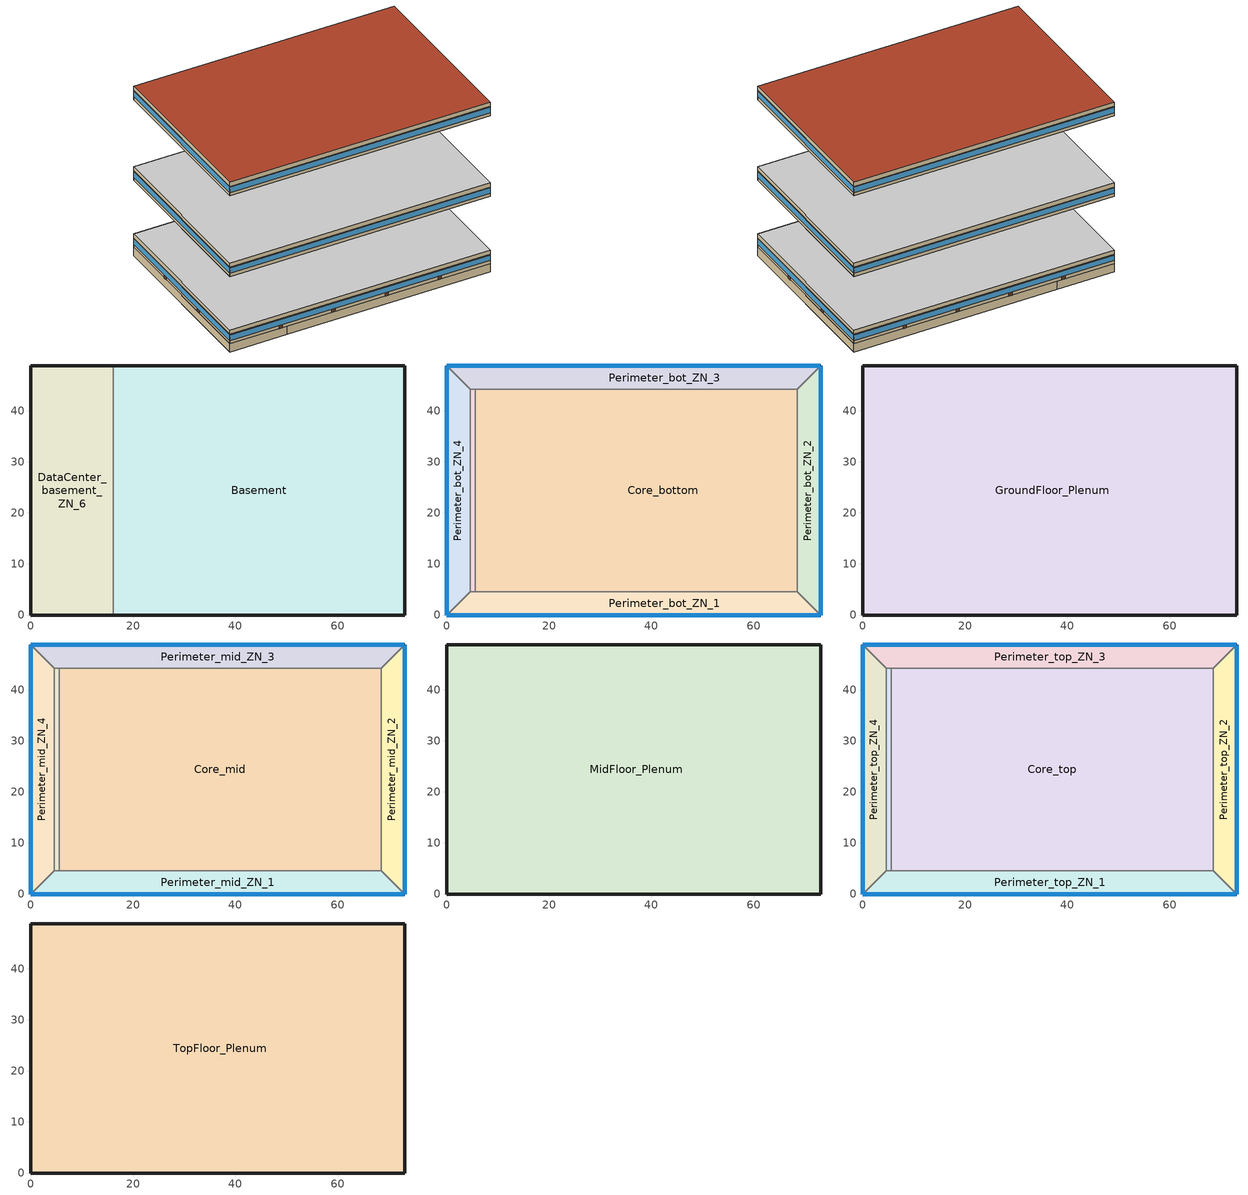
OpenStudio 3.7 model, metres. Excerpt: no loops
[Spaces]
Basement
 floor ground (Basement Floor construction): 73.11,48.74 73.11,0 16.08,0 16.08,48.74 z-2.44
 wall ground (Basement Wall C-Factor 6.47 Height 2.44): 16.08,0 73.11,0 73.11,48.74 16.08,48.74 z-2.44:0
 wall to DataCenter_basement_ZN_6: 16.08,48.74 16.08,0 z-2.44:0
DataCenter_basement_ZN_6
 floor ground (Basement Floor construction): 16.08,48.74 16.08,0 0,0 0,48.74 z-2.44
 wall ground (Basement Wall C-Factor 6.47 Height 2.44): 16.08,48.74 0,48.74 0,0 16.08,0 z-2.44:0
Core_bottom
 floor to DataCenter_basement_ZN_6: 16.08,44.16 16.08,4.57 5.49,4.57 5.49,44.16 z0
 floor to Basement: 68.53,44.16 68.53,4.57 16.08,4.57 16.08,44.16 z0
 wall to Perimeter_bot_ZN_1: 5.49,4.57 68.53,4.57 z0:2.74
 wall to DataCenter_bot_ZN_6: 5.49,44.16 5.49,4.57 z0:2.74
 wall to Perimeter_bot_ZN_2: 68.53,4.57 68.53,44.16 z0:2.74
 wall to Perimeter_bot_ZN_3: 68.53,44.16 5.49,44.16 z0:2.74
Perimeter_bot_ZN_3
 floor to Basement: 73.11,48.74 68.53,44.16 16.08,44.16 16.08,48.74 z0
 floor to DataCenter_basement_ZN_6: 16.08,48.74 16.08,44.16 4.57,44.16 0,48.74 z0
 wall outside: 73.11,48.74 0,48.74 z0:2.74
 wall to Perimeter_bot_ZN_4: 0,48.74 4.57,44.16 z0:2.74
 wall to Perimeter_bot_ZN_2: 68.53,44.16 73.11,48.74 z0:2.74
 wall to DataCenter_bot_ZN_6: 4.57,44.16 5.49,44.16 z0:2.74
 window: 73.11,48.74 0,48.74 z0.91:2.5
 door: 59.29,48.74 58.38,48.74 / 44.44,48.74 43.52,48.74 / 29.61,48.74 28.7,48.74 / 14.74,48.74 13.82,48.74 z0:2.13
Perimeter_bot_ZN_1
 floor to DataCenter_basement_ZN_6: 16.08,4.57 16.08,0 0,0 4.57,4.57 z0
 floor to Basement: 68.53,4.57 73.11,0 16.08,0 16.08,4.57 z0
 wall outside: 0,0 73.11,0 z0:2.74
 wall to Perimeter_bot_ZN_4: 4.57,4.57 0,0 z0:2.74
 wall to DataCenter_bot_ZN_6: 5.49,4.57 4.57,4.57 z0:2.74
 wall to Perimeter_bot_ZN_2: 73.11,0 68.53,4.57 z0:2.74
 window: 0,0 73.11,0 z0.91:2.5
 door: 13.81,0 14.73,0 / 28.64,0 29.56,0 / 43.53,0 44.44,0 / 58.43,0 59.34,0 z0:2.13
Perimeter_bot_ZN_2
 floor to Basement: 73.11,48.74 73.11,0 68.53,4.57 68.53,44.16 z0
 wall outside: 73.11,0 73.11,48.74 z0:2.74
 window: 73.11,0 73.11,48.74 z0.91:2.5
 door: 73.11,15.6 73.11,16.51 / 73.11,32.21 73.11,33.12 z0:2.13
Perimeter_bot_ZN_4
 floor to DataCenter_basement_ZN_6: 0,48.74 4.57,44.16 4.57,4.57 0,0 z0
 wall outside: 0,48.74 0,0 z0:2.74
 wall to DataCenter_bot_ZN_6: 4.57,4.57 4.57,44.16 z0:2.74
 window: 0,48.74 0,0 z0.91:2.5
 door: 0,33.19 0,32.27 / 0,16.55 0,15.64 z0:2.13
DataCenter_bot_ZN_6
 floor to DataCenter_basement_ZN_6: 5.49,44.16 5.49,4.57 4.57,4.57 4.57,44.16 z0
GroundFloor_Plenum
 floor to Perimeter_bot_ZN_4: 0,48.74 4.57,44.16 4.57,4.57 0,0 z2.74
 floor to Perimeter_bot_ZN_2: 73.11,48.74 73.11,0 68.53,4.57 68.53,44.16 z2.74
 floor to Perimeter_bot_ZN_1: 68.53,4.57 73.11,0 0,0 4.57,4.57 z2.74
 floor to Perimeter_bot_ZN_3: 73.11,48.74 68.53,44.16 4.57,44.16 0,48.74 z2.74
 floor to Core_bottom: 68.53,44.16 68.53,4.57 5.49,4.57 5.49,44.16 z2.74
 floor to DataCenter_bot_ZN_6: 5.49,44.16 5.49,4.57 4.57,4.57 4.57,44.16 z2.74
 wall outside: 73.11,0 73.11,48.74 0,48.74 0,0 73.11,0 z2.74:3.96
 ceiling adiabatic (Floor Adiabatic construction): 73.11,0 73.11,48.74 0,48.74 0,0 z3.96
Perimeter_mid_ZN_2
 floor adiabatic (Floor Adiabatic construction): 73.11,48.74 73.11,0 68.53,4.57 68.53,44.16 z19.82
 wall outside: 73.11,0 73.11,48.74 z19.82:22.56
 wall to Perimeter_mid_ZN_3: 73.11,48.74 68.53,44.16 z19.82:22.56
 wall to Perimeter_mid_ZN_1: 68.53,4.57 73.11,0 z19.82:22.56
 wall to Core_mid: 68.53,44.16 68.53,4.57 z19.82:22.56
 window: 73.11,0 73.11,48.74 z20.73:22.32
Perimeter_mid_ZN_1
 floor adiabatic (Floor Adiabatic construction): 68.53,4.57 73.11,0 0,0 4.57,4.57 z19.82
 wall outside: 0,0 73.11,0 z19.82:22.56
 wall to Perimeter_mid_ZN_4: 4.57,4.57 0,0 z19.82:22.56
 wall to DataCenter_mid_ZN_6: 5.49,4.57 4.57,4.57 z19.82:22.56
 wall to Core_mid: 68.53,4.57 5.49,4.57 z19.82:22.56
 window: 0,0 73.11,0 z20.73:22.32
DataCenter_mid_ZN_6
 floor adiabatic (Floor Adiabatic construction): 5.49,44.16 5.49,4.57 4.57,4.57 4.57,44.16 z19.82
 wall to Perimeter_mid_ZN_4: 4.57,44.16 4.57,4.57 z19.82:22.56
 wall to Core_mid: 5.49,4.57 5.49,44.16 z19.82:22.56
 wall to Perimeter_mid_ZN_3: 5.49,44.16 4.57,44.16 z19.82:22.56
Core_mid
 floor adiabatic (Floor Adiabatic construction): 68.53,44.16 68.53,4.57 5.49,4.57 5.49,44.16 z19.82
 wall to Perimeter_mid_ZN_3: 68.53,44.16 5.49,44.16 z19.82:22.56
Perimeter_mid_ZN_3
 floor adiabatic (Floor Adiabatic construction): 73.11,48.74 68.53,44.16 4.57,44.16 0,48.74 z19.82
 wall outside: 73.11,48.74 0,48.74 z19.82:22.56
 wall to Perimeter_mid_ZN_4: 0,48.74 4.57,44.16 z19.82:22.56
 window: 73.11,48.74 0,48.74 z20.73:22.32
Perimeter_mid_ZN_4
 floor adiabatic (Floor Adiabatic construction): 0,48.74 4.57,44.16 4.57,4.57 0,0 z19.82
 wall outside: 0,48.74 0,0 z19.82:22.56
 window: 0,48.74 0,0 z20.73:22.32
MidFloor_Plenum
 floor to Perimeter_mid_ZN_1: 68.53,4.57 73.11,0 0,0 4.57,4.57 z22.56
 floor to DataCenter_mid_ZN_6: 5.49,44.16 5.49,4.57 4.57,4.57 4.57,44.16 z22.56
 floor to Perimeter_mid_ZN_2: 73.11,48.74 73.11,0 68.53,4.57 68.53,44.16 z22.56
 floor to Perimeter_mid_ZN_4: 0,48.74 4.57,44.16 4.57,4.57 0,0 z22.56
 floor to Core_mid: 68.53,44.16 68.53,4.57 5.49,4.57 5.49,44.16 z22.56
 floor to Perimeter_mid_ZN_3: 73.11,48.74 68.53,44.16 4.57,44.16 0,48.74 z22.56
 wall outside: 73.11,48.74 0,48.74 0,0 73.11,0 73.11,48.74 z22.56:23.78
 ceiling adiabatic (Floor Adiabatic construction): 73.11,0 73.11,48.74 0,48.74 0,0 z23.78
DataCenter_top_ZN_6
 floor adiabatic (Floor Adiabatic construction): 5.49,44.16 5.49,4.57 4.57,4.57 4.57,44.16 z43.6
 wall to Perimeter_top_ZN_4: 4.57,44.16 4.57,4.57 z43.6:46.34
 wall to Core_top: 5.49,4.57 5.49,44.16 z43.6:46.34
 wall to Perimeter_top_ZN_3: 5.49,44.16 4.57,44.16 z43.6:46.34
 wall to Perimeter_top_ZN_1: 4.57,4.57 5.49,4.57 z43.6:46.34
Perimeter_top_ZN_3
 floor adiabatic (Floor Adiabatic construction): 73.11,48.74 68.53,44.16 4.57,44.16 0,48.74 z43.6
 wall outside: 73.11,48.74 0,48.74 z43.6:46.34
 wall to Core_top: 5.49,44.16 68.53,44.16 z43.6:46.34
 wall to Perimeter_top_ZN_2: 68.53,44.16 73.11,48.74 z43.6:46.34
 wall to Perimeter_top_ZN_4: 0,48.74 4.57,44.16 z43.6:46.34
 window: 73.11,48.74 0,48.74 z44.51:46.1
Core_top
 floor adiabatic (Floor Adiabatic construction): 68.53,44.16 68.53,4.57 5.49,4.57 5.49,44.16 z43.6
 wall to Perimeter_top_ZN_1: 5.49,4.57 68.53,4.57 z43.6:46.34
 wall to Perimeter_top_ZN_2: 68.53,4.57 68.53,44.16 z43.6:46.34
Perimeter_top_ZN_2
 floor adiabatic (Floor Adiabatic construction): 73.11,48.74 73.11,0 68.53,4.57 68.53,44.16 z43.6
 wall outside: 73.11,0 73.11,48.74 z43.6:46.34
 wall to Perimeter_top_ZN_1: 68.53,4.57 73.11,0 z43.6:46.34
 window: 73.11,0 73.11,48.74 z44.51:46.1
Perimeter_top_ZN_1
 floor adiabatic (Floor Adiabatic construction): 68.53,4.57 73.11,0 0,0 4.57,4.57 z43.6
 wall outside: 0,0 73.11,0 z43.6:46.34
 wall to Perimeter_top_ZN_4: 4.57,4.57 0,0 z43.6:46.34
 window: 0,0 73.11,0 z44.51:46.1
Perimeter_top_ZN_4
 floor adiabatic (Floor Adiabatic construction): 0,48.74 4.57,44.16 4.57,4.57 0,0 z43.6
 wall outside: 0,48.74 0,0 z43.6:46.34
 window: 0,48.74 0,0 z44.51:46.1
TopFloor_Plenum
 floor to Perimeter_top_ZN_3: 73.11,48.74 68.53,44.16 4.57,44.16 0,48.74 z46.34
 floor to Perimeter_top_ZN_2: 73.11,48.74 73.11,0 68.53,4.57 68.53,44.16 z46.34
 floor to Perimeter_top_ZN_1: 68.53,4.57 73.11,0 0,0 4.57,4.57 z46.34
 floor to Perimeter_top_ZN_4: 0,48.74 4.57,44.16 4.57,4.57 0,0 z46.34
 floor to DataCenter_top_ZN_6: 5.49,44.16 5.49,4.57 4.57,4.57 4.57,44.16 z46.34
 floor to Core_top: 68.53,44.16 68.53,4.57 5.49,4.57 5.49,44.16 z46.34
 wall outside: 0,0 73.11,0 73.11,48.74 0,48.74 0,0 z46.34:47.56
 roof outside: 73.11,0 73.11,48.74 0,48.74 0,0 z47.56
[Building]
-LargeOffice-ASHRAE 169-2006-4A created: 2024-03-01 10:05:53 -0500: North Axis {deg}=0; Default Construction Set=90.1-2007 - LrgOffice - ASHRAE 169-2006-4A; Standards Number of Stories=13; Standards Number of Above Ground Stories=12; Standards Building Type=LargeOffice
[ClimateZones]
Climate Zone Institution Name 1=ASHRAE; Climate Zone Document Name 1=ANSI/ASHRAE Standard 169; Climate Zone Document Year 1=2006; Climate Zone Value 1=4A; Climate Zone Institution Name 2=CEC; Climate Zone Document Name 2=California Climate Zone Descriptions; Climate Zone Document Year 2=1995
[Site]
Knoxville Mcghee Tyson Ap: Latitude {deg}=35.82; Longitude {deg}=-83.98; Time Zone {hr}=-5; Elevation {m}=293; Terrain=City
[Site:WaterMainsTemperature]
Calculation Method=Correlation; Annual Average Outdoor Air Temperature {C}=13.15; Maximum Difference In Monthly Average Outdoor Air Temperatures {deltaC}=25.8
[SizingPeriod:DesignDay] Barometric Pressure {Pa}=100786; Sky Clearness=0; Rain Indicator=No; Snow Indicator=No; Day of Month=21; Daylight Saving Time Indicator=No; Humidity Condition Type=Wetbulb; Dry-Bulb Temperature Range Modifier Type=DefaultMultipliers
Name | Maximum Dry-Bulb Temperature {C} | Daily Dry-Bulb Temperature Range {deltaC} | Wind Speed {m/s} | Wind Direction {deg} | Month | Day Type | Wetbulb or DewPoint at Maximum Dry-Bulb {C} | Solar Model Indicator | ASHRAE Clear Sky Optical Depth for Beam Irradiance | ASHRAE Clear Sky Optical Depth for Diffuse Irradiance
Baltimore Blt Washngtn IntL Ann Clg .4% Condns DB=>MWB | 34.4 | 10.4 | 4.6 | 280 | 7 | SummerDesignDay | 23.9 | ASHRAETau | 0.552 | 1.769
Baltimore Blt Washngtn IntL Ann Htg 99.6% Condns DB | -10.6 | 0 | 3.9 | 290 | 1 | WinterDesignDay | -10.6 | ASHRAEClearSky
[Site:GroundTemperature:FCfactorMethod]
January Ground Temperature {C}=12.7; February Ground Temperature {C}=8.9; March Ground Temperature {C}=2.1; April Ground Temperature {C}=-0.5; May Ground Temperature {C}=2.2; June Ground Temperature {C}=8; July Ground Temperature {C}=13.2; August Ground Temperature {C}=18.3; September Ground Temperature {C}=22.9; October Ground Temperature {C}=25.3; November Ground Temperature {C}=24.3; December Ground Temperature {C}=20.4
[Material:NoMass] Thermal Absorptance=0.9; Solar Absorptance=0.7
Name | Roughness | Thermal Resistance {m2-K/W} | Visible Absorptance
CP02 CARPET PAD; CP02 CARPET PAD 1 | VeryRough | 0.21648 | 0.8
Nonres_Floor_Insulation | MediumSmooth | 2.88292 | 0.7
Typical Insulation R-8.93 | Smooth | 1.57183 | 0.7
Typical Carpet Pad | Smooth | 0.21648 | 0.8
Typical Insulation R-7.23 | Smooth | 1.27273 | 0.7
Typical Insulation R-19.72 | Smooth | 3.4722 | 0.7
Typical Insulation R-0.58 | Smooth | 0.101875 | 0.7
Typical Insulation R-0.01 | Smooth | 0.001 | 0.7
[Material]
Name | Roughness | Thickness {m} | Conductivity {W/m-K} | Density {kg/m3} | Specific Heat {J/kg-K} | Thermal Absorptance | Solar Absorptance | Visible Absorptance
100mm Normalweight concrete floor | MediumSmooth | 0.1016 | 2.31 | 2322 | 832
G01 13mm gypsum board | Smooth | 0.0127 | 0.16 | 800 | 1090 | 0.9 | 0.7 | 0.5
M10 200mm concrete block basement wall | MediumRough | 0.2032 | 1.326 | 1842 | 912
4 in. Normalweight Concrete Floor | MediumRough | 0.1016 | 2.31 | 2322 | 832 | 0.9 | 0.7 | 0.7
1IN Stucco | Smooth | 0.0253 | 0.6918 | 1858 | 837 | 0.9 | 0.7 | 0.92
8IN CONCRETE HW RefBldg | Rough | 0.2032 | 1.311 | 2240 | 836.8 | 0.9 | 0.7 | 0.7
1/2IN Gypsum | Smooth | 0.0127 | 0.16 | 784.9 | 830 | 0.9 | 0.4 | 0.4
Roof Membrane | VeryRough | 0.0095 | 0.16 | 1121.29 | 1460 | 0.9 | 0.7 | 0.7
Metal Roof Surface; F08 Metal surface | Smooth | 0.0008 | 45.28 | 7824 | 500 | 0.9 | 0.7 | 0.7
6 in. Normalweight Concrete Floor | MediumRough | 0.1524 | 2.31 | 2322 | 832 | 0.9 | 0.7 | 0.7
8 in. Concrete Block Basement Wall | MediumRough | 0.2032 | 1.326 | 1842 | 912 | 0.9 | 0.7 | 0.7
G05 25mm wood | MediumSmooth | 0.0254 | 0.15 | 608 | 1630 | 0.9 | 0.5 | 0.5
Acoustic Tile - 1/2 in. | MediumSmooth | 0.0127 | 0.0576335 | 288.332 | 795.492 |  | 0 | 0
Std Wood 6inch | MediumSmooth | 0.15 | 0.12 | 540 | 1210 | 0.9 | 0.7 | 0.7
[Construction]
Floor Adiabatic construction: CP02 CARPET PAD, 100mm Normalweight concrete floor, Nonres_Floor_Insulation
Basement Floor construction: M10 200mm concrete block basement wall, CP02 CARPET PAD 1
Typical Insulated Exterior Mass Floor R-11.49: Typical Insulation R-8.93, 4 in. Normalweight Concrete Floor, Typical Carpet Pad
Typical Insulated Exterior Mass Wall R-9.62: 1IN Stucco, 8IN CONCRETE HW RefBldg, Typical Insulation R-7.23, 1/2IN Gypsum
Typical IEAD Roof R-20.83: Roof Membrane, Typical Insulation R-19.72, Metal Roof Surface
Typical Interior Floor: 100mm Normalweight concrete floor, CP02 CARPET PAD
Typical Interior Wall: G01 13mm gypsum board, G01 13mm gypsum board
Typical Interior Ceiling: CP02 CARPET PAD, 100mm Normalweight concrete floor
Typical Insulated Carpeted 6in Slab Floor: 6 in. Normalweight Concrete Floor, Typical Carpet Pad
Typical Insulated Basement Mass Wall: 8 in. Concrete Block Basement Wall
U 0.52 SHGC 0.40 Dbl Ref-D Clr 6mm/13mm Air: REF D CLEAR 6MM, AIR 13MM, CLEAR 6MM
Typical Insulated Metal Door R-1.43: F08 Metal surface, Typical Insulation R-0.58
U 0.72 SHGC 0.25 Sgl Ref-B-M Tint 6mm: REF B TINT MID 6MM
Typical Overhead Door R-0.86: Typical Insulation R-0.01
U 1.17 SHGC 0.49 Simple Glazing Skylight U-1.17 SHGC 0.39: U 1.17 SHGC 0.49 Simple Glazing U-1.17 SHGC 0.39
Typical Interior Window: Clear 3mm
Typical Interior Door; Typical Interior Partition: G05 25mm wood
Plenum Acoustical Tile: Acoustic Tile - 1/2 in.
InteriorFurnishings: Std Wood 6inch
[Construction:CfactorUndergroundWall]
Basement Wall C-Factor 6.47 Height 2.44: C-Factor {W/m2-K}=6.47322; Height {m}=2.439
[DefaultConstructionSet]
Name | Default Exterior Surface Constructions | Default Interior Surface Constructions | Default Ground Contact Surface Constructions | Default Exterior SubSurface Constructions | Default Interior SubSurface Constructions | Interior Partition Construction
90.1-2007 - LrgOffice - ASHRAE 169-2006-4A | Default Surface Constructions 1 | Default Surface Constructions 2 | Default Surface Constructions 3 | Default Sub Surface Constructions 1 | Default Sub Surface Constructions 2 | Typical Interior Partition
90.1-2007 - LrgOffice - Plenum - ASHRAE 169-2006-4A | Default Surface Constructions 4 | Default Surface Constructions 5 | Default Surface Constructions 6 | Default Sub Surface Constructions 3 | Default Sub Surface Constructions 4
[DefaultSurfaceConstructions]
Name | Floor Construction | Wall Construction | Roof Ceiling Construction
Default Surface Constructions 1 | Typical Insulated Exterior Mass Floor R-11.49 | Typical Insulated Exterior Mass Wall R-9.62 | Typical IEAD Roof R-20.83
Default Surface Constructions 2 | Typical Interior Floor | Typical Interior Wall | Typical Interior Ceiling
Default Surface Constructions 3 | Typical Insulated Carpeted 6in Slab Floor | Typical Insulated Basement Mass Wall
Default Surface Constructions 4; Default Surface Constructions 6
Default Surface Constructions 5 | Plenum Acoustical Tile
[DefaultSubSurfaceConstructions]
Name | Fixed Window Construction | Operable Window Construction | Door Construction | Glass Door Construction | Overhead Door Construction | Skylight Construction | Tubular Daylight Dome Construction | Tubular Daylight Diffuser Construction
Default Sub Surface Constructions 1 | U 0.52 SHGC 0.40 Dbl Ref-D Clr 6mm/13mm Air | U 0.52 SHGC 0.40 Dbl Ref-D Clr 6mm/13mm Air | Typical Insulated Metal Door R-1.43 | U 0.72 SHGC 0.25 Sgl Ref-B-M Tint 6mm | Typical Overhead Door R-0.86 | U 1.17 SHGC 0.49 Simple Glazing Skylight U-1.17 SHGC 0.39 | Typical Interior Window | Typical Interior Window
Default Sub Surface Constructions 2 | Typical Interior Window | Typical Interior Window | Typical Interior Door
Default Sub Surface Constructions 3; Default Sub Surface Constructions 4
[WindowMaterial:Glazing] Optical Data Type=SpectralAverage; Infrared Transmittance at Normal Incidence=0; Front Side Infrared Hemispherical Emissivity=0.84; Conductivity {W/m-K}=0.9; Dirt Correction Factor for Solar and Visible Transmittance=1; Solar Diffusing=No
Name | Thickness {m} | Solar Transmittance at Normal Incidence | Front Side Solar Reflectance at Normal Incidence | Back Side Solar Reflectance at Normal Incidence | Visible Transmittance at Normal Incidence | Front Side Visible Reflectance at Normal Incidence | Back Side Visible Reflectance at Normal Incidence | Back Side Infrared Hemispherical Emissivity
REF D CLEAR 6MM | 0.006 | 0.429 | 0.308 | 0.379 | 0.334 | 0.453 | 0.505 | 0.82
CLEAR 6MM | 0.006 | 0.775 | 0.071 | 0.071 | 0.881 | 0.08 | 0.08 | 0.84
REF B TINT MID 6MM | 0.006 | 0.1 | 0.11 | 0.41 | 0.13 | 0.1 | 0.32 | 0.45
Clear 3mm | 0.003 | 0.837 | 0.075 | 0.075 | 0.898 | 0.081 | 0.081 | 0.84
[WindowMaterial:Gas]
AIR 13MM: Gas Type=Air; Thickness {m}=0.0127
[WindowMaterial:SimpleGlazingSystem]
U 1.17 SHGC 0.49 Simple Glazing U-1.17 SHGC 0.39: U-Factor {W/m2-K}=6.64357; Solar Heat Gain Coefficient=0.39; Visible Transmittance=0.38
[Space]
Name | Space Type | Building Story | Thermal Zone | Part of Total Floor Area
Core_mid | Office WholeBuilding - Lg Office | Building Story 2 | Core_mid ZN | Yes
DataCenter_top_ZN_6 | Office OfficeLarge Data Center | Building Story 3 | DataCenter_top_ZN_6 ZN
Perimeter_mid_ZN_2 | Office WholeBuilding - Lg Office | Building Story 2 | Perimeter_mid_ZN_2 ZN | Yes
Perimeter_mid_ZN_1 | Office WholeBuilding - Lg Office | Building Story 2 | Perimeter_mid_ZN_1 ZN | Yes
MidFloor_Plenum | Plenum |  | MidFloor_Plenum ZN | No
DataCenter_mid_ZN_6 | Office OfficeLarge Data Center | Building Story 2 | DataCenter_mid_ZN_6 ZN
Core_bottom | Office WholeBuilding - Lg Office | Building Story 1 | Core_bottom ZN | Yes
Perimeter_top_ZN_3 | Office WholeBuilding - Lg Office | Building Story 3 | Perimeter_top_ZN_3 ZN | Yes
Core_top | Office WholeBuilding - Lg Office | Building Story 3 | Core_top ZN | Yes
Perimeter_bot_ZN_3 | Office WholeBuilding - Lg Office | Building Story 1 | Perimeter_bot_ZN_3 ZN | Yes
Basement | Office WholeBuilding - Lg Office | Basement Story 0 | Basement ZN | Yes
Perimeter_bot_ZN_1 | Office WholeBuilding - Lg Office | Building Story 1 | Perimeter_bot_ZN_1 ZN | Yes
Perimeter_mid_ZN_3 | Office WholeBuilding - Lg Office | Building Story 2 | Perimeter_mid_ZN_3 ZN | Yes
Perimeter_top_ZN_2 | Office WholeBuilding - Lg Office | Building Story 3 | Perimeter_top_ZN_2 ZN | Yes
Perimeter_top_ZN_1 | Office WholeBuilding - Lg Office | Building Story 3 | Perimeter_top_ZN_1 ZN | Yes
Perimeter_mid_ZN_4 | Office WholeBuilding - Lg Office | Building Story 2 | Perimeter_mid_ZN_4 ZN | Yes
TopFloor_Plenum | Plenum |  | TopFloor_Plenum ZN | No
GroundFloor_Plenum | Plenum |  | GroundFloor_Plenum ZN | No
Perimeter_top_ZN_4 | Office WholeBuilding - Lg Office | Building Story 3 | Perimeter_top_ZN_4 ZN | Yes
DataCenter_basement_ZN_6 | Office OfficeLarge Main Data Center | Basement Story 0 | DataCenter_basement_ZN_6 ZN
Perimeter_bot_ZN_2 | Office WholeBuilding - Lg Office | Building Story 1 | Perimeter_bot_ZN_2 ZN | Yes
Perimeter_bot_ZN_4 | Office WholeBuilding - Lg Office | Building Story 1 | Perimeter_bot_ZN_4 ZN | Yes
DataCenter_bot_ZN_6 | Office OfficeLarge Data Center | Building Story 1 | DataCenter_bot_ZN_6 ZN
[BuildingStory]
Name | Nominal Z Coordinate {m}
Basement Story 0 | -2.439
Building Story 1 | 0
Building Story 2 | 19.816
Building Story 3 | 43.5952
[SpaceType]
Name | Default Schedule Set | Design Specification Outdoor Air Object | Standards Building Type | Standards Space Type | Default Construction Set
Office WholeBuilding - Lg Office | Office WholeBuilding - Lg Office Schedule Set | Office WholeBuilding - Lg Office Ventilation | Office | WholeBuilding - Lg Office
Office OfficeLarge Data Center | Office OfficeLarge Data Center Schedule Set | Office OfficeLarge Data Center Ventilation | Office | OfficeLarge Data Center
Office OfficeLarge Main Data Center | Office OfficeLarge Main Data Center Schedule Set | Office OfficeLarge Main Data Center Ventilation | Office | OfficeLarge Main Data Center
Plenum | Plenum Schedule Set |  |  | Plenum | 90.1-2007 - LrgOffice - Plenum - ASHRAE 169-2006-4A
[Lights:Definition] Design Level Calculation Method=Watts/Area; Watts per Space Floor Area {W/m2}=10.7639; Fraction Radiant=0.7; Fraction Visible=0.2; Return Air Fraction=0
Office OfficeLarge Data Center Lights Definition; Office OfficeLarge Main Data Center Lights Definition; Office WholeBuilding - Lg Office Lights Definition
[Lights] Fraction Replaceable=1
Name | Lights Definition | Space or SpaceType
Office OfficeLarge Data Center Lights | Office OfficeLarge Data Center Lights Definition | Office OfficeLarge Data Center
Office OfficeLarge Main Data Center Lights | Office OfficeLarge Main Data Center Lights Definition | Office OfficeLarge Main Data Center
Office WholeBuilding - Lg Office Lights | Office WholeBuilding - Lg Office Lights Definition | Office WholeBuilding - Lg Office
[ElectricEquipment:Definition] Design Level Calculation Method=Watts/Area; Fraction Latent=0; Fraction Radiant=0.5; Fraction Lost=0
Name | Watts per Space Floor Area {W/m2}
Office OfficeLarge Data Center Elec Equip Definition | 215.278
Office OfficeLarge Main Data Center Elec Equip Definition | 484.376
Office WholeBuilding - Lg Office Elec Equip Definition | 8.07007
[ElectricEquipment]
Name | Electric Equipment Definition | Space or SpaceType
Office OfficeLarge Data Center Elec Equip | Office OfficeLarge Data Center Elec Equip Definition | Office OfficeLarge Data Center
Office OfficeLarge Main Data Center Elec Equip | Office OfficeLarge Main Data Center Elec Equip Definition | Office OfficeLarge Main Data Center
Office WholeBuilding - Lg Office Elec Equip | Office WholeBuilding - Lg Office Elec Equip Definition | Office WholeBuilding - Lg Office
[DesignSpecification:OutdoorAir]
Name | Outdoor Air Flow per Person {m3/s-person} | Outdoor Air Flow per Floor Area {m3/s-m2} | Outdoor Air Flow Air Changes per Hour {1/hr} | Outdoor Air Method
Office OfficeLarge Data Center Ventilation; Office OfficeLarge Main Data Center Ventilation | 0 | 0 | 0
Office WholeBuilding - Lg Office Ventilation |  | 0.0004318 |  | Sum
[DefaultScheduleSet]
Name | Lighting Schedule | Electric Equipment Schedule | Number of People Schedule | People Activity Level Schedule | Infiltration Schedule
Office OfficeLarge Data Center Schedule Set; Office OfficeLarge Main Data Center Schedule Set | OfficeLarge BLDG_LIGHT_SCH | DataCenter_EQUIP_SCH
Office WholeBuilding - Lg Office Schedule Set | OfficeLarge BLDG_LIGHT_SCH | OfficeLarge BLDG_EQUIP_SCH | OfficeLarge BLDG_OCC_SCH | OfficeLarge ACTIVITY_SCH | OfficeLarge INFIL_SCH_PNNL
Plenum Schedule Set
[ThermostatSetpoint:DualSetpoint]
Name | Heating Setpoint Temperature Schedule | Cooling Setpoint Temperature Schedule
Office WholeBuilding - Lg Office Thermostat 1; Office WholeBuilding - Lg Office Thermostat 2; Office WholeBuilding - Lg Office Thermostat 3; Office WholeBuilding - Lg Office Thermostat 4; Office WholeBuilding - Lg Office Thermostat 5; Office WholeBuilding - Lg Office Thermostat 6; Office WholeBuilding - Lg Office Thermostat 7; Office WholeBuilding - Lg Office Thermostat 8; Office WholeBuilding - Lg Office Thermostat 9; Office WholeBuilding - Lg Office Thermostat 10; Office WholeBuilding - Lg Office Thermostat 11; Office WholeBuilding - Lg Office Thermostat 12; Office WholeBuilding - Lg Office Thermostat 13; Office WholeBuilding - Lg Office Thermostat 14; Office WholeBuilding - Lg Office Thermostat 15; Office WholeBuilding - Lg Office Thermostat 16 | OfficeLarge HTGSETP_SCH_YES_OPTIMUM | OfficeLarge CLGSETP_SCH_NO_SETBACK
Office OfficeLarge Main Data Center Thermostat 1; Office OfficeLarge Data Center Thermostat 1; Office OfficeLarge Data Center Thermostat 2; Office OfficeLarge Data Center Thermostat 3 | OfficeLarge HTGSETP_DC_SCH | OfficeLarge CLGSETP_DC_SCH
Plenum Thermostat 1; Plenum Thermostat 2; Plenum Thermostat 3
[People:Definition]
Office WholeBuilding - Lg Office People Definition: Number of People Calculation Method=People/Area; People per Space Floor Area {person/m2}=0.0538196; Fraction Radiant=0.3
[People]
Office WholeBuilding - Lg Office People: People Definition=Office WholeBuilding - Lg Office People Definition; Space or SpaceType=Office WholeBuilding - Lg Office; Work Efficiency Schedule=Work Efficiency Schedule; Clothing Insulation Schedule=Clothing Schedule; Air Velocity Schedule=Air Velocity Schedule; Multiplier=1
[SpaceInfiltration:DesignFlowRate] Schedule=OfficeLarge INFIL_SCH_PNNL; Design Flow Rate Calculation Method=Flow/ExteriorArea; Constant Term Coefficient=0; Temperature Term Coefficient=0; Velocity Term Coefficient=0.224; Velocity Squared Term Coefficient=0
Name | Space or SpaceType | Flow per Exterior Surface Area {m3/s-m2}
GroundFloor_Plenum Infiltration | GroundFloor_Plenum | 0.00102523
MidFloor_Plenum Infiltration | MidFloor_Plenum | 0.00102523
Perimeter_bot_ZN_1 Infiltration | Perimeter_bot_ZN_1 | 0.00102523
Perimeter_bot_ZN_2 Infiltration | Perimeter_bot_ZN_2 | 0.00102523
Perimeter_bot_ZN_3 Infiltration | Perimeter_bot_ZN_3 | 0.00102523
Perimeter_bot_ZN_4 Infiltration | Perimeter_bot_ZN_4 | 0.00102523
Perimeter_mid_ZN_1 Infiltration | Perimeter_mid_ZN_1 | 0.00102523
Perimeter_mid_ZN_2 Infiltration | Perimeter_mid_ZN_2 | 0.00102523
Perimeter_mid_ZN_3 Infiltration | Perimeter_mid_ZN_3 | 0.00102523
Perimeter_mid_ZN_4 Infiltration | Perimeter_mid_ZN_4 | 0.00102523
Perimeter_top_ZN_1 Infiltration | Perimeter_top_ZN_1 | 0.00102523
Perimeter_top_ZN_2 Infiltration | Perimeter_top_ZN_2 | 0.00102523
Perimeter_top_ZN_3 Infiltration | Perimeter_top_ZN_3 | 0.00102523
Perimeter_top_ZN_4 Infiltration | Perimeter_top_ZN_4 | 0.00102523
TopFloor_Plenum Infiltration | TopFloor_Plenum | 7.89086e-05
[ThermalZone] Use Ideal Air Loads=No
Name | Thermostat | Multiplier
Basement ZN | Office WholeBuilding - Lg Office Thermostat 1
Core_bottom ZN | Office WholeBuilding - Lg Office Thermostat 2
Core_mid ZN | Office WholeBuilding - Lg Office Thermostat 3 | 10
Core_top ZN | Office WholeBuilding - Lg Office Thermostat 4
DataCenter_basement_ZN_6 ZN | Office OfficeLarge Main Data Center Thermostat 1
DataCenter_bot_ZN_6 ZN | Office OfficeLarge Data Center Thermostat 1
DataCenter_mid_ZN_6 ZN | Office OfficeLarge Data Center Thermostat 2 | 10
DataCenter_top_ZN_6 ZN | Office OfficeLarge Data Center Thermostat 3
GroundFloor_Plenum ZN | Plenum Thermostat 1
MidFloor_Plenum ZN | Plenum Thermostat 2 | 10
Perimeter_bot_ZN_1 ZN | Office WholeBuilding - Lg Office Thermostat 5
Perimeter_bot_ZN_2 ZN | Office WholeBuilding - Lg Office Thermostat 6
Perimeter_bot_ZN_3 ZN | Office WholeBuilding - Lg Office Thermostat 7
Perimeter_bot_ZN_4 ZN | Office WholeBuilding - Lg Office Thermostat 8
Perimeter_mid_ZN_1 ZN | Office WholeBuilding - Lg Office Thermostat 9 | 10
Perimeter_mid_ZN_2 ZN | Office WholeBuilding - Lg Office Thermostat 10 | 10
Perimeter_mid_ZN_3 ZN | Office WholeBuilding - Lg Office Thermostat 11 | 10
Perimeter_mid_ZN_4 ZN | Office WholeBuilding - Lg Office Thermostat 12 | 10
Perimeter_top_ZN_1 ZN | Office WholeBuilding - Lg Office Thermostat 13
Perimeter_top_ZN_2 ZN | Office WholeBuilding - Lg Office Thermostat 14
Perimeter_top_ZN_3 ZN | Office WholeBuilding - Lg Office Thermostat 15
Perimeter_top_ZN_4 ZN | Office WholeBuilding - Lg Office Thermostat 16
TopFloor_Plenum ZN | Plenum Thermostat 3
[Sizing:Zone] Zone Cooling Design Supply Air Temperature Input Method=SupplyAirTemperature; Zone Cooling Design Supply Air Temperature {C}=14; Zone Cooling Design Supply Air Temperature Difference {deltaC}=11.11; Zone Heating Design Supply Air Temperature Input Method=SupplyAirTemperature; Zone Heating Design Supply Air Temperature {C}=40; Zone Heating Design Supply Air Temperature Difference {deltaC}=11.11; Zone Cooling Design Supply Air Humidity Ratio {kg-H2O/kg-air}=0.0085; Zone Heating Design Supply Air Humidity Ratio {kg-H2O/kg-air}=0.008; Cooling Design Air Flow Method=DesignDay; Heating Design Air Flow Method=DesignDay; Account for Dedicated Outdoor Air System=No; Dedicated Outdoor Air System Control Strategy=NeutralSupplyAir; Dedicated Outdoor Air Low Setpoint Temperature for Design {C}=autosize; Dedicated Outdoor Air High Setpoint Temperature for Design {C}=autosize; Zone Load Sizing Method=Sensible Load Only No Latent Load; Zone Latent Cooling Design Supply Air Humidity Ratio Input Method=HumidityRatioDifference; Zone Cooling Design Supply Air Humidity Ratio Difference {kgWater/kgDryAir}=0.005; Zone Latent Heating Design Supply Air Humidity Ratio Input Method=HumidityRatioDifference; Zone Humidification Design Supply Air Humidity Ratio Difference {kgWater/kgDryAir}=0.005
GroundFloor_Plenum ZN; MidFloor_Plenum ZN; TopFloor_Plenum ZN
[AvailabilityManager:NightCycle] Applicability Schedule=Always On Discrete; Control Type=CycleOnAny; Thermostat Tolerance {deltaC}=1
Name | Cycling Run Time {s}
Availability Manager Night Cycle 1; Availability Manager Night Cycle 2; Availability Manager Night Cycle 3 | 1800
Availability Manager Night Cycle 4; Availability Manager Night Cycle 5; Availability Manager Night Cycle 6; Availability Manager Night Cycle 7; Availability Manager Night Cycle 8 | 3600
[AirLoopHVAC:ReturnPlenum]
Name | ThermalZone
Air Loop HVAC Return Plenum 1 | GroundFloor_Plenum ZN
Air Loop HVAC Return Plenum 2 | MidFloor_Plenum ZN
Air Loop HVAC Return Plenum 3 | TopFloor_Plenum ZN
[EnergyManagementSystem:Sensor]
Name | Output Variable or Output Meter | Output Variable or Output Meter Index Key
Facility_Int_LTG | InteriorLights:Electricity
OAT; OAT_1; OAT_2; OAT_3 | Site Outdoor Air Drybulb Temperature | Environment
[EnergyManagementSystem:Program]
Transformer_Load_Prog: SET Wired_LTG = Facility_Int_LTG*0.0281
DataCenterbasementZN6ZNPSZACDataCenterOptimumStartProg0: IF DaylightSavings==0 && DayOfWeek>1 && Hour==5 && OAT<23.9 && OAT>1.7; SET DataCenterbasementZN6ZNPSZACDataCenterClgSch0 = 29.4; SET DataCenterbasementZN6ZNPSZACDataCenterHtgSch0 = 15.6; ELSEIF DaylightSavings==0 && DayOfWeek==1 && Hour==7 && OAT<23.9 && OAT>1.7; SET DataCenterbasementZN6ZNPSZACDataCenterClgSch0 = 29.4; SET DataCenterbasementZN6ZNPSZACDataCenterHtgSch0 = 15.6; ELSEIF DaylightSavings==1 && DayOfWeek>1 && Hour==4 && OAT<23.9 && OAT>1.7; SET DataCenterbasementZN6ZNPSZACDataCenterClgSch0 = 29.4; SET DataCenterbasementZN6ZNPSZACDataCenterHtgSch0 = 15.6; ELSEIF DaylightSavings==1 && DayOfWeek==1 && Hour==6 && OAT<23.9 && OAT>1.7; SET DataCenterbasementZN6ZNPSZACDataCenterClgSch0 = 29.4; SET DataCenterbasementZN6ZNPSZACDataCenterHtgSch0 = 15.6; ELSE; SET DataCenterbasementZN6ZNPSZACDataCenterClgSch0 = NULL; SET DataCenterbasementZN6ZNPSZACDataCenterHtgSch0 = NULL; ENDIF
VAVbotWITHREHEATOptimumStartProg0: IF DaylightSavings==0 && DayOfWeek>1 && Hour==5 && OAT_1<23.9 && OAT_1>1.7; SET VAVbotWITHREHEATClgSch0 = 29.4; SET VAVbotWITHREHEATHtgSch0 = 15.6; ELSEIF DaylightSavings==0 && DayOfWeek==1 && Hour==7 && OAT_1<23.9 && OAT_1>1.7; SET VAVbotWITHREHEATClgSch0 = 29.4; SET VAVbotWITHREHEATHtgSch0 = 15.6; ELSEIF DaylightSavings==1 && DayOfWeek>1 && Hour==4 && OAT_1<23.9 && OAT_1>1.7; SET VAVbotWITHREHEATClgSch0 = 29.4; SET VAVbotWITHREHEATHtgSch0 = 15.6; ELSEIF DaylightSavings==1 && DayOfWeek==1 && Hour==6 && OAT_1<23.9 && OAT_1>1.7; SET VAVbotWITHREHEATClgSch0 = 29.4; SET VAVbotWITHREHEATHtgSch0 = 15.6; ELSE; SET VAVbotWITHREHEATClgSch0 = NULL; SET VAVbotWITHREHEATHtgSch0 = NULL; ENDIF
VAVmidWITHREHEATOptimumStartProg0: IF DaylightSavings==0 && DayOfWeek>1 && Hour==5 && OAT_2<23.9 && OAT_2>1.7; SET VAVmidWITHREHEATClgSch0 = 29.4; SET VAVmidWITHREHEATHtgSch0 = 15.6; ELSEIF DaylightSavings==0 && DayOfWeek==1 && Hour==7 && OAT_2<23.9 && OAT_2>1.7; SET VAVmidWITHREHEATClgSch0 = 29.4; SET VAVmidWITHREHEATHtgSch0 = 15.6; ELSEIF DaylightSavings==1 && DayOfWeek>1 && Hour==4 && OAT_2<23.9 && OAT_2>1.7; SET VAVmidWITHREHEATClgSch0 = 29.4; SET VAVmidWITHREHEATHtgSch0 = 15.6; ELSEIF DaylightSavings==1 && DayOfWeek==1 && Hour==6 && OAT_2<23.9 && OAT_2>1.7; SET VAVmidWITHREHEATClgSch0 = 29.4; SET VAVmidWITHREHEATHtgSch0 = 15.6; ELSE; SET VAVmidWITHREHEATClgSch0 = NULL; SET VAVmidWITHREHEATHtgSch0 = NULL; ENDIF
VAVtopWITHREHEATOptimumStartProg0: IF DaylightSavings==0 && DayOfWeek>1 && Hour==5 && OAT_3<23.9 && OAT_3>1.7; SET VAVtopWITHREHEATClgSch0 = 29.4; SET VAVtopWITHREHEATHtgSch0 = 15.6; ELSEIF DaylightSavings==0 && DayOfWeek==1 && Hour==7 && OAT_3<23.9 && OAT_3>1.7; SET VAVtopWITHREHEATClgSch0 = 29.4; SET VAVtopWITHREHEATHtgSch0 = 15.6; ELSEIF DaylightSavings==1 && DayOfWeek>1 && Hour==4 && OAT_3<23.9 && OAT_3>1.7; SET VAVtopWITHREHEATClgSch0 = 29.4; SET VAVtopWITHREHEATHtgSch0 = 15.6; ELSEIF DaylightSavings==1 && DayOfWeek==1 && Hour==6 && OAT_3<23.9 && OAT_3>1.7; SET VAVtopWITHREHEATClgSch0 = 29.4; SET VAVtopWITHREHEATHtgSch0 = 15.6; ELSE; SET VAVtopWITHREHEATClgSch0 = NULL; SET VAVtopWITHREHEATHtgSch0 = NULL; ENDIF
[EnergyManagementSystem:ProgramCallingManager]
Transformer_Load_Prog_Manager: AfterPredictorAfterHVACManagers; Transformer_Load_Prog
DataCenterbasementZN6ZNPSZACDataCenterOptimumStartCallingManager0: BeginTimestepBeforePredictor; DataCenterbasementZN6ZNPSZACDataCenterOptimumStartProg0
VAVbotWITHREHEATOptimumStartCallingManager0: BeginTimestepBeforePredictor; VAVbotWITHREHEATOptimumStartProg0
VAVmidWITHREHEATOptimumStartCallingManager0: BeginTimestepBeforePredictor; VAVmidWITHREHEATOptimumStartProg0
VAVtopWITHREHEATOptimumStartCallingManager0: BeginTimestepBeforePredictor; VAVtopWITHREHEATOptimumStartProg0
[EnergyManagementSystem:OutputVariable]
Wired_LTG: EMS Variable=Wired_LTG; Type of Data in Variable=Summed; Update Frequency=ZoneTimeStep; Units=J
[ElectricLoadCenter:Transformer]
Transformer_1: Availability Schedule=Always On Discrete; Transformer Usage=PowerInFromGrid; Rated Capacity {VA}=500000; Phase=3; Conductor Material=Aluminum; Full Load Temperature Rise {C}=150; Fraction of Eddy Current Losses=0.1; Performance Input Method=NominalEfficiency; Nameplate Efficiency=0.979; Per Unit Load for Nameplate Efficiency=0.35; Reference Temperature for Nameplate Efficiency {C}=75; Consider Transformer Loss for Utility Cost=Yes; Meter Name 1=Wired_LTG_Electricity; Meter Name 2=Wired_Int_EQUIP
[InternalMass:Definition]
Internal Mass Definition 1: Construction=InteriorFurnishings; Design Level Calculation Method=SurfaceArea/Area; Surface Area per Space Floor Area=2
[InternalMass] Internal Mass Definition=Internal Mass Definition 1; Multiplier=1
Name | Space or SpaceType
DataCenter_top_ZN_6 Mass | DataCenter_top_ZN_6
Core_mid Mass | Core_mid
Perimeter_mid_ZN_2 Mass | Perimeter_mid_ZN_2
Perimeter_mid_ZN_1 Mass | Perimeter_mid_ZN_1
MidFloor_Plenum Mass | MidFloor_Plenum
Core_bottom Mass | Core_bottom
DataCenter_mid_ZN_6 Mass | DataCenter_mid_ZN_6
Perimeter_top_ZN_3 Mass | Perimeter_top_ZN_3
Perimeter_mid_ZN_3 Mass | Perimeter_mid_ZN_3
Core_top Mass | Core_top
Perimeter_bot_ZN_3 Mass | Perimeter_bot_ZN_3
Basement Mass | Basement
Perimeter_bot_ZN_1 Mass | Perimeter_bot_ZN_1
Perimeter_top_ZN_2 Mass | Perimeter_top_ZN_2
Perimeter_top_ZN_1 Mass | Perimeter_top_ZN_1
Perimeter_mid_ZN_4 Mass | Perimeter_mid_ZN_4
TopFloor_Plenum Mass | TopFloor_Plenum
GroundFloor_Plenum Mass | GroundFloor_Plenum
Perimeter_top_ZN_4 Mass | Perimeter_top_ZN_4
DataCenter_basement_ZN_6 Mass | DataCenter_basement_ZN_6
Perimeter_bot_ZN_2 Mass | Perimeter_bot_ZN_2
Perimeter_bot_ZN_4 Mass | Perimeter_bot_ZN_4
DataCenter_bot_ZN_6 Mass | DataCenter_bot_ZN_6
[Exterior:Lights:Definition]
NonDimming Exterior Lights Def: Design Level {W}=62782.82
[Exterior:Lights]
NonDimming Exterior Lights Def: Exterior Lights Definition=NonDimming Exterior Lights Def; Schedule=Always On; Control Option=AstronomicalClock
[Exterior:FuelEquipment:Definition]
Name | Design Level {W}
Fuel equipment 1 Def | 244444
Fuel equipment 2 Def | 1942.8
[Exterior:FuelEquipment] Fuel Use Type=Electricity
Name | Exterior Fuel Equipment Definition | Schedule
Fuel equipment 1 | Fuel equipment 1 Def | Large Office BLDG ELEVATORS
Fuel equipment 2 | Fuel equipment 2 Def | OfficeLarge ELEV_LIGHT_FAN_SCH_24_7
[EnergyManagementSystem:Actuator] Actuated Component Type=Schedule:Year; Actuated Component Control Type=Schedule Value
Name | Actuated Component
DataCenterbasementZN6ZNPSZACDataCenterHtgSch0 | OfficeLarge HTGSETP_DC_SCH
DataCenterbasementZN6ZNPSZACDataCenterClgSch0 | OfficeLarge CLGSETP_DC_SCH
VAVbotWITHREHEATHtgSch0; VAVmidWITHREHEATHtgSch0; VAVtopWITHREHEATHtgSch0 | OfficeLarge HTGSETP_SCH_YES_OPTIMUM
VAVbotWITHREHEATClgSch0; VAVmidWITHREHEATClgSch0; VAVtopWITHREHEATClgSch0 | OfficeLarge CLGSETP_SCH_NO_SETBACK
[Schedule:Ruleset]
Name | Default Day Schedule | Summer Design Day Schedule | Winter Design Day Schedule
OfficeLarge BLDG_LIGHT_SCH | OfficeLarge BLDG_LIGHT_SCH Default | OfficeLarge BLDG_LIGHT_SCH Summer Design Day | OfficeLarge BLDG_LIGHT_SCH Winter Design Day
DataCenter_EQUIP_SCH | Schedule Day 3 | DataCenter_EQUIP_SCH Summer Design Day | DataCenter_EQUIP_SCH Winter Design Day 11
OfficeLarge HTGSETP_DC_SCH | OfficeLarge HTGSETP_DC_SCH Default | OfficeLarge HTGSETP_DC_SCH Summer Design Day | OfficeLarge HTGSETP_DC_SCH Winter Design Day
OfficeLarge CLGSETP_DC_SCH | OfficeLarge CLGSETP_DC_SCH Default | OfficeLarge CLGSETP_DC_SCH Summer Design Day | OfficeLarge CLGSETP_DC_SCH Winter Design Day
Clothing Schedule | Clothing Schedule Default Winter Clothes
Air Velocity Schedule | Air Velocity Schedule Default
Work Efficiency Schedule | Work Efficiency Schedule Default
OfficeLarge BLDG_OCC_SCH | OfficeLarge BLDG_OCC_SCH Default | OfficeLarge BLDG_OCC_SCH Summer Design Day | OfficeLarge BLDG_OCC_SCH Winter Design Day
OfficeLarge ACTIVITY_SCH | OfficeLarge ACTIVITY_SCH Default | OfficeLarge ACTIVITY_SCH Summer Design Day | OfficeLarge ACTIVITY_SCH Winter Design Day
OfficeLarge BLDG_EQUIP_SCH | OfficeLarge BLDG_EQUIP_SCH Default | OfficeLarge BLDG_EQUIP_SCH Summer Design Day | OfficeLarge BLDG_EQUIP_SCH Winter Design Day
OfficeLarge INFIL_SCH_PNNL | OfficeLarge INFIL_SCH_PNNL Default | OfficeLarge INFIL_SCH_PNNL Summer Design Day | OfficeLarge INFIL_SCH_PNNL Winter Design Day
OfficeLarge HTGSETP_SCH_YES_OPTIMUM | OfficeLarge HTGSETP_SCH_YES_OPTIMUM Default | OfficeLarge HTGSETP_SCH_YES_OPTIMUM Summer Design Day | OfficeLarge HTGSETP_SCH_YES_OPTIMUM Winter Design Day
OfficeLarge CLGSETP_SCH_NO_SETBACK | OfficeLarge CLGSETP_SCH_NO_SETBACK Default | OfficeLarge CLGSETP_SCH_NO_SETBACK Summer Design Day | OfficeLarge CLGSETP_SCH_NO_SETBACK Winter Design Day
Large Office BLDG ELEVATORS | Large Office BLDG ELEVATORS Default | Large Office BLDG ELEVATORS Summer Design Day | Large Office BLDG ELEVATORS Winter Design Day
OfficeLarge ELEV_LIGHT_FAN_SCH_24_7 | OfficeLarge ELEV_LIGHT_FAN_SCH_24_7 Default | OfficeLarge ELEV_LIGHT_FAN_SCH_24_7 Summer Design Day | OfficeLarge ELEV_LIGHT_FAN_SCH_24_7 Winter Design Day
[Schedule:Day]
OfficeLarge BLDG_LIGHT_SCH Default: 24, 0, 0.05
OfficeLarge BLDG_LIGHT_SCH Sat Day: 6, 0, 0.05, 8, 0, 0.1, 12, 0, 0.3, 17, 0, 0.15, 24, 0, 0.05
OfficeLarge BLDG_LIGHT_SCH Summer Design Day; DataCenter_EQUIP_SCH Summer Design Day; DataCenter_EQUIP_SCH Wknd|Wkdy|Hol Day 3; DataCenter_EQUIP_SCH Wknd|Wkdy|Hol Day 7; DataCenter_EQUIP_SCH Wknd|Wkdy|Hol Day 11; Clothing Schedule Default Winter Clothes; OfficeLarge BLDG_EQUIP_SCH Summer Design Day; OfficeLarge INFIL_SCH_PNNL Default; OfficeLarge ELEV_LIGHT_FAN_SCH_24_7 Default; OfficeLarge ELEV_LIGHT_FAN_SCH_24_7 Winter Design Day; OfficeLarge ELEV_LIGHT_FAN_SCH_24_7 Summer Design Day: 24, 0, 1
OfficeLarge BLDG_LIGHT_SCH Wkdy Day: 6, 0, 0.05, 7, 0, 0.1, 8, 0, 0.3, 17, 0, 0.9, 18, 0, 0.5, 20, 0, 0.3, 22, 0, 0.2, 23, 0, 0.1, 24, 0, 0.05
OfficeLarge BLDG_LIGHT_SCH Winter Design Day; Schedule Day 3; Work Efficiency Schedule Default; OfficeLarge BLDG_OCC_SCH Winter Design Day; OfficeLarge BLDG_EQUIP_SCH Winter Design Day: 24, 0, 0
DataCenter_EQUIP_SCH Wknd|Wkdy|Hol Day; DataCenter_EQUIP_SCH Wknd|Wkdy|Hol Day 4; DataCenter_EQUIP_SCH Wknd|Wkdy|Hol Day 8; DataCenter_EQUIP_SCH Winter Design Day 11: 24, 0, 0.25
DataCenter_EQUIP_SCH Wknd|Wkdy|Hol Day 1; DataCenter_EQUIP_SCH Wknd|Wkdy|Hol Day 5; DataCenter_EQUIP_SCH Wknd|Wkdy|Hol Day 9; Clothing Schedule Summer Clothes: 24, 0, 0.5
DataCenter_EQUIP_SCH Wknd|Wkdy|Hol Day 2; DataCenter_EQUIP_SCH Wknd|Wkdy|Hol Day 6; DataCenter_EQUIP_SCH Wknd|Wkdy|Hol Day 10: 24, 0, 0.75
OfficeLarge HTGSETP_DC_SCH Default; OfficeLarge HTGSETP_DC_SCH Winter Design Day; OfficeLarge HTGSETP_DC_SCH Summer Design Day: 24, 0, 18
OfficeLarge CLGSETP_DC_SCH Default; OfficeLarge CLGSETP_DC_SCH Winter Design Day; OfficeLarge CLGSETP_DC_SCH Summer Design Day: 24, 0, 27
Air Velocity Schedule Default: 24, 0, 0.2
OfficeLarge BLDG_OCC_SCH Default: 6, 0, 0, 18, 0, 0.05, 24, 0, 0
OfficeLarge BLDG_OCC_SCH Sat Day: 6, 0, 0, 8, 0, 0.1, 12, 0, 0.3, 17, 0, 0.1, 19, 0, 0.05, 24, 0, 0
OfficeLarge BLDG_OCC_SCH Summer Design Day: 6, 0, 0, 22, 0, 1, 24, 0, 0.05
OfficeLarge BLDG_OCC_SCH Wkdy Day: 6, 0, 0, 7, 0, 0.1, 8, 0, 0.2, 12, 0, 0.95, 13, 0, 0.5, 17, 0, 0.95, 18, 0, 0.3, 22, 0, 0.1, 24, 0, 0.05
OfficeLarge ACTIVITY_SCH Default; OfficeLarge ACTIVITY_SCH Winter Design Day; OfficeLarge ACTIVITY_SCH Summer Design Day: 24, 0, 120
OfficeLarge BLDG_EQUIP_SCH Default: 24, 0, 0.3
OfficeLarge BLDG_EQUIP_SCH Sat Day: 6, 0, 0.3, 8, 0, 0.4, 12, 0, 0.5, 17, 0, 0.35, 24, 0, 0.3
OfficeLarge BLDG_EQUIP_SCH Wkdy Day: 8, 0, 0.4, 12, 0, 0.9, 13, 0, 0.8, 17, 0, 0.9, 18, 0, 0.5, 24, 0, 0.4
OfficeLarge INFIL_SCH_PNNL Summer Design Day; OfficeLarge INFIL_SCH_PNNL SmrDsn|Wkdy Day: 6, 0, 1, 22, 0, 0.25, 24, 0, 1
OfficeLarge INFIL_SCH_PNNL Winter Design Day; OfficeLarge INFIL_SCH_PNNL WntrDsn|Sat Day: 6, 0, 1, 18, 0, 0.25, 24, 0, 1
OfficeLarge HTGSETP_SCH_YES_OPTIMUM Default; OfficeLarge HTGSETP_SCH_YES_OPTIMUM Summer Design Day: 24, 0, 15.6
OfficeLarge HTGSETP_SCH_YES_OPTIMUM Sat Day: 4, 0, 15.6, 5, 0, 17.8, 6, 0, 20, 17, 0, 21, 24, 0, 15.6
OfficeLarge HTGSETP_SCH_YES_OPTIMUM Wkdy Day: 4, 0, 15.6, 5, 0, 17.8, 6, 0, 20, 22, 0, 21, 24, 0, 15.6
OfficeLarge HTGSETP_SCH_YES_OPTIMUM Winter Design Day: 5, 0, 15.6, 6, 0, 17.6, 7, 0, 19.6, 22, 0, 21, 24, 0, 15.6
OfficeLarge CLGSETP_SCH_NO_SETBACK Default; OfficeLarge CLGSETP_SCH_NO_SETBACK Winter Design Day; OfficeLarge CLGSETP_SCH_NO_SETBACK Default|WntrDsn|Sat|Wkdy Day: 24, 0, 24
OfficeLarge CLGSETP_SCH_NO_SETBACK Summer Design Day: 5, 0, 26.7, 6, 0, 25.7, 7, 0, 25, 22, 0, 24, 24, 0, 26.7
Large Office BLDG ELEVATORS Default; Large Office BLDG ELEVATORS Winter Design Day; Large Office BLDG ELEVATORS Summer Design Day: 4, 0, 0.05, 5, 0, 0.1, 6, 0, 0.2, 7, 0, 0.4, 9, 0, 0.5, 10, 0, 0.35, 16, 0, 0.15, 17, 0, 0.35, 19, 0, 0.5, 21, 0, 0.4, 22, 0, 0.3, 23, 0, 0.2, 24, 0, 0.1
[Schedule:Rule] Date Specification Type=DateRange; Start Day=1
Name | Schedule Ruleset | Rule Order | Day Schedule | Apply Saturday | Start Month | End Month | End Day | Apply Monday | Apply Tuesday | Apply Wednesday | Apply Thursday | Apply Friday | Apply Sunday
Schedule Rule 1 | OfficeLarge BLDG_LIGHT_SCH | 1 | OfficeLarge BLDG_LIGHT_SCH Sat Day | Yes | 1 | 12 | 31
Schedule Rule 2 | OfficeLarge BLDG_LIGHT_SCH | 0 | OfficeLarge BLDG_LIGHT_SCH Wkdy Day |  | 1 | 12 | 31 | Yes | Yes | Yes | Yes | Yes
Schedule Rule 3 | DataCenter_EQUIP_SCH | 11 | DataCenter_EQUIP_SCH Wknd|Wkdy|Hol Day | Yes | 1 | 1 | 31 | Yes | Yes | Yes | Yes | Yes | Yes
Schedule Rule 4 | DataCenter_EQUIP_SCH | 10 | DataCenter_EQUIP_SCH Wknd|Wkdy|Hol Day 1 | Yes | 2 | 2 | 28 | Yes | Yes | Yes | Yes | Yes | Yes
Schedule Rule 5 | DataCenter_EQUIP_SCH | 9 | DataCenter_EQUIP_SCH Wknd|Wkdy|Hol Day 2 | Yes | 3 | 3 | 31 | Yes | Yes | Yes | Yes | Yes | Yes
Schedule Rule 6 | DataCenter_EQUIP_SCH | 8 | DataCenter_EQUIP_SCH Wknd|Wkdy|Hol Day 3 | Yes | 4 | 4 | 30 | Yes | Yes | Yes | Yes | Yes | Yes
Schedule Rule 7 | DataCenter_EQUIP_SCH | 7 | DataCenter_EQUIP_SCH Wknd|Wkdy|Hol Day 4 | Yes | 5 | 5 | 31 | Yes | Yes | Yes | Yes | Yes | Yes
Schedule Rule 8 | DataCenter_EQUIP_SCH | 6 | DataCenter_EQUIP_SCH Wknd|Wkdy|Hol Day 5 | Yes | 6 | 6 | 30 | Yes | Yes | Yes | Yes | Yes | Yes
Schedule Rule 9 | DataCenter_EQUIP_SCH | 5 | DataCenter_EQUIP_SCH Wknd|Wkdy|Hol Day 6 | Yes | 7 | 7 | 31 | Yes | Yes | Yes | Yes | Yes | Yes
Schedule Rule 10 | DataCenter_EQUIP_SCH | 4 | DataCenter_EQUIP_SCH Wknd|Wkdy|Hol Day 7 | Yes | 8 | 8 | 31 | Yes | Yes | Yes | Yes | Yes | Yes
Schedule Rule 11 | DataCenter_EQUIP_SCH | 3 | DataCenter_EQUIP_SCH Wknd|Wkdy|Hol Day 8 | Yes | 9 | 9 | 30 | Yes | Yes | Yes | Yes | Yes | Yes
Schedule Rule 12 | DataCenter_EQUIP_SCH | 2 | DataCenter_EQUIP_SCH Wknd|Wkdy|Hol Day 9 | Yes | 10 | 10 | 31 | Yes | Yes | Yes | Yes | Yes | Yes
Schedule Rule 13 | DataCenter_EQUIP_SCH | 1 | DataCenter_EQUIP_SCH Wknd|Wkdy|Hol Day 10 | Yes | 11 | 11 | 30 | Yes | Yes | Yes | Yes | Yes | Yes
Schedule Rule 14 | DataCenter_EQUIP_SCH | 0 | DataCenter_EQUIP_SCH Wknd|Wkdy|Hol Day 11 | Yes | 12 | 12 | 31 | Yes | Yes | Yes | Yes | Yes | Yes
Schedule Rule 15 | Clothing Schedule | 0 | Clothing Schedule Summer Clothes |  | 5 | 9 | 30
Schedule Rule 16 | OfficeLarge BLDG_OCC_SCH | 1 | OfficeLarge BLDG_OCC_SCH Sat Day | Yes | 1 | 12 | 31
Schedule Rule 17 | OfficeLarge BLDG_OCC_SCH | 0 | OfficeLarge BLDG_OCC_SCH Wkdy Day |  | 1 | 12 | 31 | Yes | Yes | Yes | Yes | Yes
Schedule Rule 18 | OfficeLarge BLDG_EQUIP_SCH | 1 | OfficeLarge BLDG_EQUIP_SCH Sat Day | Yes | 1 | 12 | 31
Schedule Rule 19 | OfficeLarge BLDG_EQUIP_SCH | 0 | OfficeLarge BLDG_EQUIP_SCH Wkdy Day |  | 1 | 12 | 31 | Yes | Yes | Yes | Yes | Yes
Schedule Rule 20 | OfficeLarge INFIL_SCH_PNNL | 1 | OfficeLarge INFIL_SCH_PNNL SmrDsn|Wkdy Day |  | 1 | 12 | 31 | Yes | Yes | Yes | Yes | Yes
Schedule Rule 21 | OfficeLarge INFIL_SCH_PNNL | 0 | OfficeLarge INFIL_SCH_PNNL WntrDsn|Sat Day | Yes | 1 | 12 | 31
Schedule Rule 22 | OfficeLarge HTGSETP_SCH_YES_OPTIMUM | 1 | OfficeLarge HTGSETP_SCH_YES_OPTIMUM Sat Day | Yes | 1 | 12 | 31
Schedule Rule 23 | OfficeLarge HTGSETP_SCH_YES_OPTIMUM | 0 | OfficeLarge HTGSETP_SCH_YES_OPTIMUM Wkdy Day |  | 1 | 12 | 31 | Yes | Yes | Yes | Yes | Yes
Schedule Rule 24 | OfficeLarge CLGSETP_SCH_NO_SETBACK | 0 | OfficeLarge CLGSETP_SCH_NO_SETBACK Default|WntrDsn|Sat|Wkdy Day | Yes | 1 | 12 | 31 | Yes | Yes | Yes | Yes | Yes
[Schedule:Compact]
Always On: Through: 12/31, For: AllDays, Until: 24:00, 1
